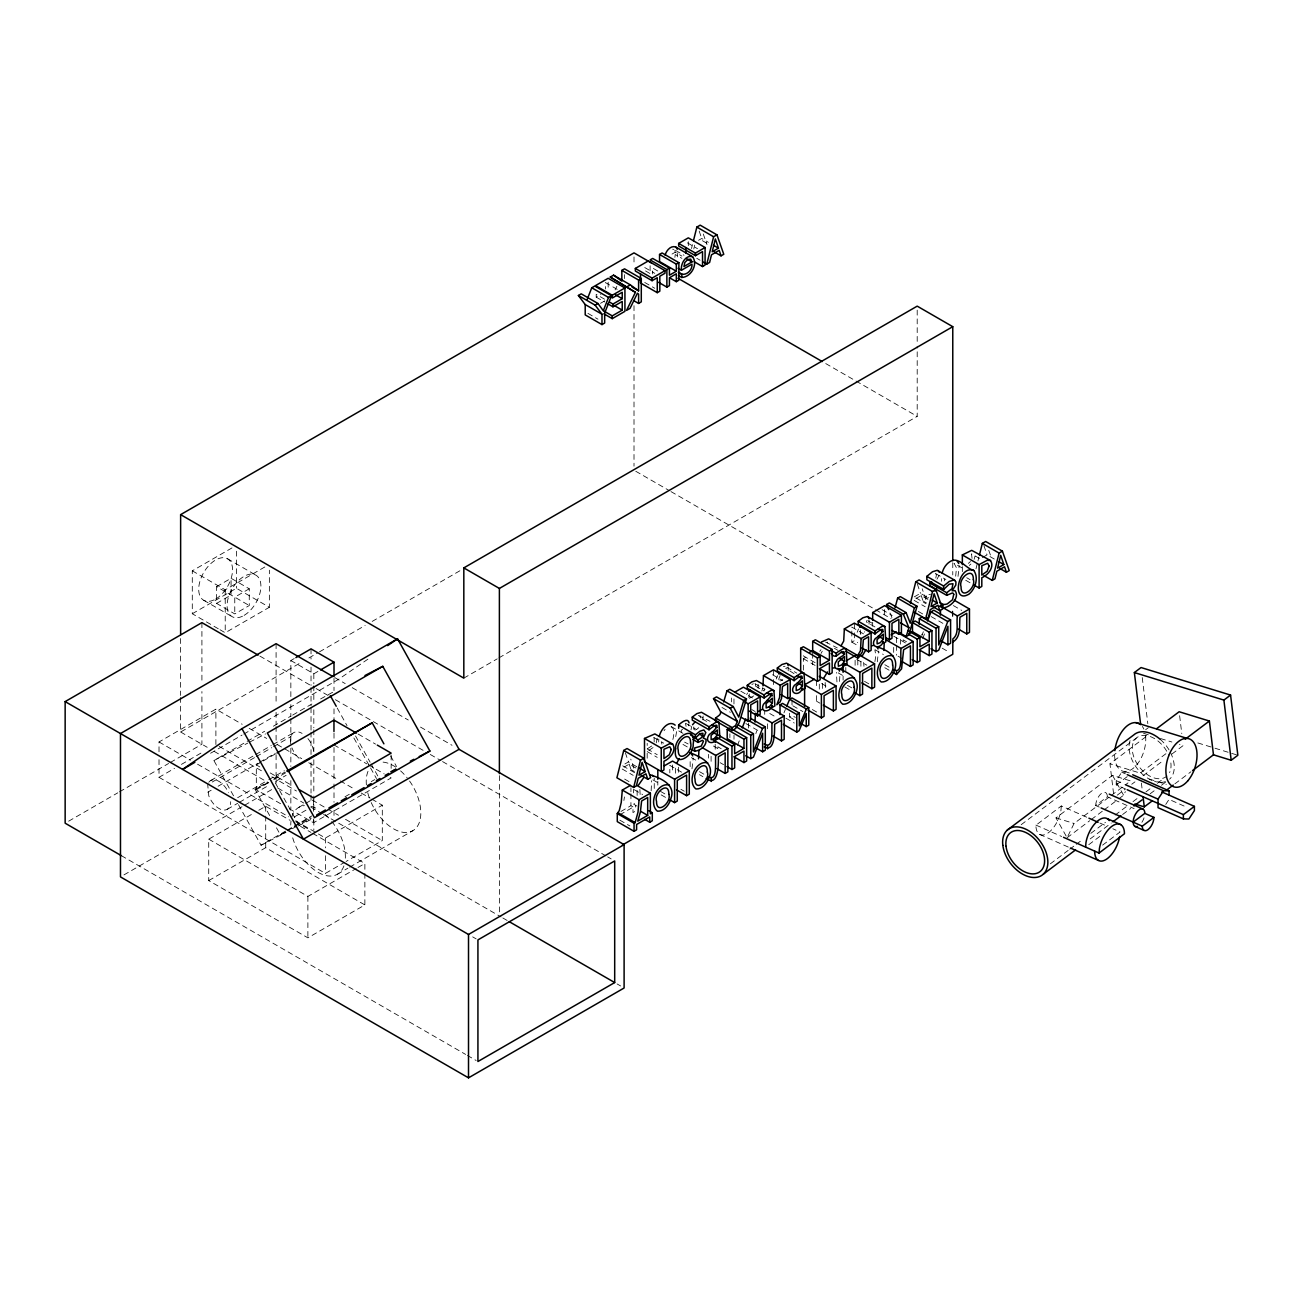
<?xml version="1.0" encoding="UTF-8"?>
<svg xmlns="http://www.w3.org/2000/svg" width="1303" height="1303" viewBox="0 0 1303 1303"><rect width="100%" height="100%" fill="white"/><g stroke="black" fill="none" stroke-linecap="round" stroke-linejoin="round"><path stroke-width="0.75" stroke-dasharray="5 3.75" d="M639.871 789.455L640.196 795.498M678.374 767.239L678.684 773.265M825.157 682.479L825.467 688.521M637.134 790.432L637.134 795.938M658.683 741.961L658.846 739.094M676.583 731.618L675.198 739.664M675.622 768.2L675.622 773.705M822.421 683.456L822.405 688.961M860.908 661.24L860.908 666.729M677.804 252.782L677.316 256.919M657.266 738.133L656.24 742.857M1061.31 805.954L1060.935 810.482A20.897 10.391 -66.1 0 1 1047.075 833.611A20.897 10.391 -66.1 0 1 1035.885 825.271L1061.31 805.954L1088.917 818.186M691.013 729.892L691.681 726.406M654.187 741.928L654.106 737.921M693.815 726.895L693.831 729.387L695.281 730.087M972.054 558.401L971.517 553.856L981.566 559.671M690.167 766.653L690.134 758.493M836.949 681.909L836.396 672.413M623.893 800.514L624.446 796.931M654.253 788.462L654.236 778.135M839.539 681.485L839.995 673.325M674.889 257.375L675.215 254.492L681.925 258.352M762.825 687.756L761.832 691.03M975.019 556.153L974.107 559.345M693.799 248.954L694.711 245.159M691.502 248.547L692.463 244.638M975.996 568.76L977.462 562.912M977.95 560.958L978.928 557.065M651.142 790.807L651.647 780.709M672.853 739.469C674.009 735.592 675.426 725.722 668.993 726.667M874.916 661.598L875.86 655.376L874.899 650.181M955.669 576.187L956.483 567.831L954.057 563.287L964.122 569.085M776.262 678.977L777.63 675.622M857.162 632.281L858.514 628.926M691.991 768.77L693.212 758.069M877.277 661.794L878.499 651.093M958.014 576.382L959.236 565.665M755.854 733.622L756.717 730.82M764.095 690.818L764.747 688.815M686.095 726.406L685.411 723.263M688.359 725.804L688.896 724.338M737.417 745.56L739.534 740.055M923.355 631.711L921.954 635.327L921.954 631.271M922.703 638.584L924.821 633.079M939.04 575.356L936.955 579.265M783.966 712.871L785.367 709.484M749.339 693.945L748.85 697.626M821.02 653.454L822.274 651.174M860.289 629.886L860.355 634.203L864.703 631.857M935.798 578.109L936.45 574.59L935.31 573.564M1067.971 835.956L1074.079 823.463L1109.619 796.736M1118.772 798.853L1123.609 795.205L1125.369 791.638M615.097 289.901L616.873 286.285M746.7 694.629L747.547 692.984M1125.32 788.918L1116.231 784.895L1116.231 780.627L1121.736 772.223L1125.417 772.304M1165.745 804.44L1169.052 799.39L1187.163 807.404M780.155 675.491L778.738 679.042L779.471 680.899M664.041 730.706L665.084 729.354M819.75 651.305L820.988 649.708M970.442 561.544L968.357 563.401M698.717 727.693L696.535 729.55M753.737 695.916L749.404 698.261M653.047 747.564L647.184 751.57L647.184 760.268M969.302 565.437L970.898 564.052M651.647 746.016L647.184 748.916L647.184 743.313M1145.646 729.729L1148.318 727.709M1021.194 824.685L1136.281 738.101M1113.56 793.608L1109.961 763.802L1148.578 734.745M1066.163 836.086L1055.984 817.893L1112.501 775.366L1130.597 780.937L1125.759 784.585M1116.231 784.895L1127.258 776.604M1099.276 807.111L1095.709 805.531L1107.355 796.768L1134.115 808.626M1165.924 753.72L1140.19 773.102L1109.961 763.802M1111.231 795.53L1124.147 785.807M1117.257 795.156L1125.303 789.113M1131.737 784.259L1134.962 781.849M1143.008 775.79L1163.921 760.056M1171.967 753.997L1183.238 745.528L1179.459 744.355M1067.092 837.731L1089.699 820.727M1091.311 819.506L1102.615 811.003M1104.244 809.798L1117.16 800.075M1050.332 863.824L1068.167 850.403M1069.779 849.198L1074.649 845.533M1076.278 844.311L1082.76 839.441M1090.855 833.334L1105.449 822.356M1115.173 815.043L1126.525 806.508M1133.007 801.622L1137.861 797.973M1145.972 791.866L1150.826 788.217M1157.308 783.331L1163.791 778.461M1090.171 838.92L1111.247 823.073M1122.583 814.538L1130.695 808.43M1150.142 793.804L1155.012 790.139M1161.494 785.269L1166.348 781.605M1088.771 844.702L1101.475 835.142M1174.85 783.869L1190.942 771.767M1102.599 845.126L1120.075 831.982L1112.827 828.773M782.777 679.612L780.383 680.948M367.869 659.188L338.21 679.563L243.791 734.078M604.576 299.201L596.188 294.364L596.188 297.133L600.83 294.445M672.006 254.085L675.215 252.228L681.925 256.105M698.571 240.273L701.698 238.482L708.409 242.342M600.488 303.322L605.472 300.456M218.285 628.763L192.29 613.746L192.29 570.828L233.042 547.309M216.575 586.659L231.071 578.288L249.264 588.793L249.264 605.537L234.768 613.908L216.575 603.403L216.575 586.659L249.264 605.537M192.29 570.828L225.224 589.836L265.959 566.316M192.29 613.746L236.429 588.272L269.363 607.279L269.363 570.209M216.575 603.403L231.071 595.031L231.071 578.288M249.264 588.793L234.768 597.165L234.768 613.908M220.028 629.756L225.224 632.769L269.363 607.279M290.846 696.6L290.846 660.523L294.201 658.585M159.015 751.782L159.015 741.961L215.891 709.125L242.163 724.289M180.628 697.463L180.628 732.009L301.889 662.005M308.909 657.95L317.704 652.868M319.463 651.858L365.149 625.473M372.186 621.417L461.799 569.672M290.846 660.523L313.828 673.798L318.877 670.882M68.652 821.183L117.759 792.843M119.501 791.817L168.608 763.477M170.351 762.467L201.916 744.241L201.916 691.551M159.015 759.649L159.015 777.321L174.521 768.379M181.426 764.389L203.822 751.456M210.581 753.248L242.049 735.087M233.546 795.84L213.904 760.545L245.387 742.368M247.147 741.358L264.639 731.26M273.386 726.211L290.878 716.113M292.621 715.103L311.857 703.995M320.603 698.945L334.692 691.144M210.663 780.546L253.955 755.561M255.681 754.551L271.268 745.56M272.995 744.567L293.778 732.563M254.476 757.662L207.714 784.65L208.789 795.84A16.597 9.593 60 0 0 221.999 809.782A16.597 9.593 60 0 0 230.696 801.703M256.202 756.668L271.79 747.661M273.532 746.668L290.846 736.667M207.714 792.224L211.184 790.221M218.106 786.23L257.945 763.232M259.672 762.222L275.259 753.232M280.585 803.723L256.316 789.716L256.316 764.91L261.496 761.929M263.222 760.936L275.291 753.965M237.635 797.713L267.066 780.709M268.809 779.715L284.38 770.708M269.672 815.564L255.062 789.325L267.376 782.223M274.412 778.152L284.966 772.06M256.316 789.716L271.855 780.758M285.65 772.793L273.581 779.764L299.006 825.206L311.319 818.105M227.259 809.31L237.651 803.316M239.394 802.306L268.825 785.318M275.747 781.311L286.139 775.318M463.819 678.13L497.209 658.862M498.968 657.836L917.198 416.374L917.198 346.223M123.98 874.883L242.863 806.248M244.622 805.238L272.588 789.081M364.873 873.368L364.873 904.933L307.883 937.834L208.724 880.584L208.724 839.165L251.902 814.228M258.808 810.238L265.714 806.264L290.064 820.32M298.762 807.388L304.022 804.342M305.782 803.332L312.801 799.276M294.201 816.997L305.977 810.205M238.465 804.668L261.04 845.24L285.536 831.102M287.279 830.092L292.523 827.063M294.283 826.053L311.759 815.955M345.002 796.768L350.246 793.739M371.241 781.621L374.743 779.601M276.48 827.812L280.373 834.816L285.65 831.77M287.409 830.76L292.686 827.714M294.445 826.688L310.277 817.551M208.724 880.584L265.714 847.683L364.873 904.933M289.25 808.74L313.518 822.747L391.144 777.924L385.949 774.927M318.404 833.985L325.408 838.041L382.3 805.189L382.3 840.565L346.093 861.462M159.015 777.321L325.408 873.401L344.367 862.456M337.379 874.264L347.901 868.173M349.66 867.163L412.823 830.695M208.724 839.165L307.883 896.415L356.24 868.498M357.967 867.489L364.873 863.514L364.873 871.398M803.365 670.1L803.365 658.65L808.023 655.963M682.642 729.403L681.257 730.185L681.257 732.726M636.825 766.75L628.453 761.913L622.199 765.512L637.297 774.226M914.234 596.904L920.472 593.305L928.86 598.142M982.381 557.57L987.055 554.866L995.427 559.704M635.897 768.004L629.186 764.128L621.466 768.591L633.193 775.366M927.931 599.396L921.221 595.52L913.484 599.999L925.228 606.775M629.186 764.128L631.027 769.601L633.877 767.956L630.766 759.128M863.531 633.861L851.804 627.085L851.804 642.135L854.361 640.669L857.7 642.607M921.221 595.52L923.061 600.992L925.896 599.364L922.182 588.761M620.977 811.443L630.929 805.71L635.945 808.609M619.837 814.798L632.981 807.225L632.981 812.567L635.522 811.101M789.471 713.197L789.471 716.927L792.012 715.461L795.367 717.399M816.606 695.639L816.606 701.258L819.31 699.711M213.904 760.545L247.749 743.101M249.524 742.173L265.551 733.915M255.062 789.325L268.613 782.337M280.373 834.816L285.455 832.194M292.23 828.708L299.006 825.206M261.04 845.24L285.976 832.389M298.436 825.955L310.896 819.522M751.896 684.466L753.346 683.749M928.713 597.719L926.189 598.289L926.384 594.689A17.053 9.838 -60 0 0 930.586 594.201M825.532 642.07L837.226 647.835M783.412 666.387L785.041 666.338M698.327 715.51L710.021 721.276M672.657 249.182L673.96 249.459M1197.848 742.954L1213.093 747.629M1214.982 748.215L1237.85 755.251M1143.545 733.312L1149.213 735.055M1160.55 738.54L1171.902 742.026M1124.538 771.49L1132.128 773.819M1149.213 779.08L1166.299 784.341M1055.984 817.893L1074.079 823.463M1121.736 772.223L1125.385 773.835M1116.231 780.627L1123.512 783.852M1099.96 823.073L1107.322 826.33M1035.901 825.076L1061.668 836.493M1039.696 834.409L1068.607 847.211M702.447 240.697L709.158 244.573M687.447 242.879L697.496 248.694M696.73 258.271L700.086 260.209M675.638 250.437L684.026 255.274M825.744 363.57L917.198 416.374M657.706 270.975L652.673 268.06L652.673 273.988M644.741 267.538L654.79 273.337M645.539 270.943L650.572 273.858M644.741 282.474L654.79 288.289M617.199 289.38L605.472 282.604L605.472 289.005M596.188 297.133L604.576 301.97M587.914 313.355L597.963 319.17M966.712 577.734L970.067 579.656M965.702 580.242L970.735 583.158M935.831 573.711L945.88 579.526M953.356 605.569L961.744 610.407M923.061 600.992L926.417 602.931M915.911 597.882L925.977 603.68M931.156 616.58L942.883 623.355M918.354 611.449L926.742 616.286M882.098 609.657L892.164 615.456M635.766 471.263L669.237 490.579M670.996 491.606L891.138 618.697M942.199 648.177L949.252 652.249M906.53 641.776L903.174 639.838L903.174 643.649M867.619 620.603L874.313 624.479M893.679 636.157L905.422 642.933M874.916 626.938L866.528 622.101L866.462 620.635M898.044 656.175L903.077 659.074M874.997 649.676L883.369 654.513M851.804 642.135L858.498 646.011M884.786 664.693L889.819 667.592M884.786 667.706L889.819 670.605M856.788 659.383L866.853 665.198M834.474 648.357L837.813 650.295M864.508 681.355L869.541 684.254M838.171 672.869L844.881 676.746M815.108 662.673L803.365 655.898L803.365 652.233M803.365 658.65L815.108 665.426M847.471 685.378L852.504 688.277M844.784 686.925L851.494 690.802M821.639 683.554L828.35 687.43M786.719 667.315L796.784 673.114M794.032 673.635L785.644 668.227M772.581 674.759L782.647 680.557M816.606 701.258L819.962 703.197M812.323 709.532L819.033 713.409M754.974 683.7L765.04 689.515M792.827 705.786L802.892 711.585M755.577 686.16L763.949 690.997M789.471 716.927L794.504 719.826M740.837 691.209L752.564 697.985M785.904 718.197L794.276 723.035M769.747 713.507L774.78 716.422M751.766 709.565L755.121 711.503M721.992 707.464L730.38 712.301M745.87 723.556L759.274 731.292M702.236 718.898L708.93 722.758M686.16 723.572L696.209 729.371M721.243 748.753L717.888 746.814L717.888 750.626M713.425 746.033L720.136 749.893M671.24 726.569L682.984 733.345M684.629 742.124L688.147 743.964M720.217 762.711L723.572 764.649M682.951 744.42L687.984 747.336M691.388 757.613L698.082 761.489M653.65 737.368L663.716 743.182M699.499 771.669L704.532 774.568M699.499 774.682L702.854 776.621M647.184 748.916L657.233 754.714M647.184 751.57L657.233 757.369M681.567 772.174L669.823 765.398L669.823 772.891M680.899 789.292L684.254 791.23M652.884 779.846L659.595 783.722M631.027 769.601L634.382 771.539M660.523 791.377L665.54 794.293M661.175 794.879L666.208 797.778M624.658 779.096L629.675 781.995M634.268 789.732L642.656 794.569M227.488 558.743L255.86 575.128M636.972 806.085L633.616 804.146L635.522 803.039L635.522 807.078M619.837 820.157L629.903 825.955M203.773 600.292L232.146 616.677M334.757 677.576L345.214 683.603M352.217 687.658L408.262 720.005M420.511 727.09L452.027 745.283M259.883 656.093L314.332 687.528M316.092 688.554L328.389 695.655M335.408 699.711L423.231 750.414M430.267 754.47L440.805 760.545M442.548 761.571L605.911 855.876M607.67 856.885L611.172 858.921M358.211 734.11L375.541 744.111M333.959 744.909L366.876 763.916M368.619 764.91L384.206 773.917M249.182 728.328L266.692 738.443M277.197 744.518L301.726 758.672M308.73 762.711L338.503 779.911M340.262 780.92L354.269 789.015M361.273 793.055L370.036 798.12M371.795 799.13L382.3 805.189M256.316 764.91L259.786 766.913M270.193 772.923L292.719 785.921M261.431 770.773L215.891 744.485L215.891 709.125M271.952 776.849L296.465 791.002M312.231 800.107L326.255 808.202M327.998 809.212L338.503 815.271M345.523 819.326L382.3 840.565M180.628 732.009L207.193 747.287M214.115 751.326L268.744 782.875M277.848 788.087L303.794 803.055M310.814 807.111L321.792 813.447M323.551 814.473L501.069 916.954M502.828 917.98L507.551 920.7M617.085 983.944L620.603 985.964M159.015 741.961L190.531 760.17M197.551 764.209L288.631 816.802M295.634 820.841L316.662 832.975M295.765 821.786L310.537 830.304M300.504 826.346L310.945 832.373M312.687 833.383L364.873 863.514M472.663 936.873L476.165 938.893M121.358 855.664L465.627 1054.42M467.386 1055.43L476.165 1060.512M827.161 642.021L827.698 643.014M699.955 715.461L700.558 717.92M1112.501 775.366L1123.609 795.205M390.705 756.082L396.552 766.587M355.524 735.951L370.133 762.19M371.094 763.949L377.919 776.197M337.2 708.018L347.021 725.657M353.895 738.019L369.612 766.245M370.589 768.004L376.486 778.591M890.03 612.964L892.099 618.029M988.749 550.322L991.241 557.391M703.278 234.003L706.992 244.606M983.928 545.648L987.055 554.866M917.345 584.086L920.472 593.305M625.326 752.694L628.453 761.913M699.206 231.103L701.698 238.482M755.3 684.075L755.577 685.59M674.84 250.485L675.215 252.228M944.398 579.167L944.708 580.877M863.97 666.289L863.563 662.478M661.582 742.449L661.908 744.16M1179.622 715.722L1181.788 733.605M1142.242 677.576L1147.829 723.702M1141.395 783.038L1142.112 788.999M290.748 743.899L290.341 740.169L291.921 734.289A16.597 9.593 60 0 1 302.084 733.377M941.499 578.679L941.646 581.301M962.347 566.626L962.347 572.473M952.77 562.717L952.77 574.932M952.77 611.547L952.77 617.655M952.705 611.009L952.705 616.84M917.198 310.147L917.198 344.22M900.487 639.203L900.487 645.05M896.383 637.672L896.383 643.519M896.383 645.474L896.383 655.214M893.679 647.396L893.679 653.015M884.656 609.527L884.656 615.374M872.668 622.297L872.668 626.189M869.068 620.179L869.068 624.17M857.814 659.953L857.814 667.739M855.11 660.295L855.11 665.914M854.361 623.127L854.361 630.929M854.361 632.867L854.361 640.669M845.81 667.543L845.81 671.289M843.106 676.224L843.106 680.117M819.31 684.124L819.31 689.971M816.606 680.655L816.606 688.147M812.681 653.275L812.681 664.725M792.012 699.874L792.012 705.721M788.185 666.875L788.185 670.866M773.461 669.84L773.461 677.625M773.461 679.58L773.461 687.365M767.418 723.816L767.418 729.664M764.714 710.607L764.714 714.353M758.118 684.238L758.118 688.228M748.541 723.035L748.541 728.866M733.964 698.929L733.964 704.548M733.996 735.315L733.996 739.224M731.406 698.017L731.406 701.91M729.892 733.801L729.892 737.693M715.2 744.225L715.2 752.026M711.096 756.343L711.096 762.19M708.392 754.372L708.392 758.118M703.099 715.999L703.099 720.005M688.326 241.739L688.326 245.648M672.527 764.975L672.527 772.76M657.82 781.246L657.82 785.139M650.116 265.747L650.116 273.549M634.007 256.952L634.007 265.079M634.007 305.7L634.007 466.181M633.616 789.162L633.616 792.908M630.929 787.794L630.929 791.768M630.929 793.771L630.929 805.71M624.528 274.672L624.528 278.581M608.159 282.181L608.159 289.966M499.391 775.643L499.391 914.006M391.144 755.023L391.144 768.379M334.008 678.391L334.008 690.574M334.008 708.865L334.008 719.012M334.008 733.231L334.008 739.322M334.008 747.45L334.008 781.963M334.008 783.999L334.008 802.273M334.008 810.401L334.008 818.528M325.408 838.041L325.408 847.862M325.408 855.713L325.408 873.401M313.828 673.798L313.828 683.798M313.828 685.785L313.828 701.78M313.828 709.76L313.828 727.742M313.828 729.745L313.828 751.717M313.828 759.763L313.828 793.967M313.828 795.986L313.828 812.078M313.828 820.124L313.828 830.19M313.518 799.847L313.518 811.297M313.518 818.919L313.518 822.747M311.026 648.878L311.026 659.025M311.026 667.152L311.026 685.427M311.026 687.463L311.026 705.737M311.026 707.773L311.026 730.12M311.026 732.139L311.026 754.486M311.026 762.613L311.026 793.071M311.026 795.107L311.026 803.218M307.883 896.415L307.883 937.834M290.846 704.614L290.846 716.634M290.846 718.637L290.846 742.335M290.846 748.28L290.846 766.441M290.846 780.578L290.846 808.837M276.089 643.698L276.089 704.271M276.089 712.35L276.089 724.468M276.089 726.488L276.089 742.645M276.089 754.763L276.089 783.022M265.714 806.264L265.714 814.147M265.714 816.118L265.714 847.683M236.429 551.202L236.429 588.272M225.224 589.836L225.224 632.769M201.916 622.639L201.916 683.44M180.628 638.551L180.628 695.444M1142.34 726.488A25.213 14.333 -72.9 0 1 1143.855 729.11M1145.581 735.869A25.213 14.333 -72.9 0 1 1130.515 770.089A25.213 14.333 -72.9 0 1 1114.716 752.238M1095.709 805.531A9.561 4.756 -66.1 0 1 1101.54 793.348A9.561 4.756 -66.1 0 1 1107.355 796.768M1144.034 817.861A9.561 4.756 -66.1 0 1 1141.9 822.307M1167.032 776.018A24.431 15.831 53 0 1 1137.649 764.649A24.431 15.831 53 0 1 1140.548 735.788A24.431 15.831 53 0 1 1169.052 755.952M1170.876 762.972A24.431 15.831 53 0 1 1169.573 772.63M1165.419 781.605A28.487 18.454 53 0 1 1154.605 781.425M1151.657 780.318A28.487 18.454 53 0 1 1130.108 740.511M1160.305 739.404A28.487 18.454 53 0 1 1169.589 750.837M1170.452 752.45A28.487 18.454 53 0 1 1169.589 779.161M409.565 781.018A38.601 22.298 60 0 1 411.797 831.233A38.601 22.298 60 0 1 369.873 799.374M369.205 797.534A38.601 22.298 60 0 1 367.153 790.188M366.371 784.878A38.601 22.298 60 0 1 369.042 769.177M383.082 762.108A38.601 22.298 60 0 1 399.207 769.715M400.591 770.887A38.601 22.298 60 0 1 407.171 777.842M343.927 865.876A38.601 22.298 60 0 1 317.883 872.244A38.601 22.298 60 0 1 292.1 835.565M290.764 825.06A38.601 22.298 60 0 1 291.009 821.085M291.693 817.437A38.601 22.298 60 0 1 304.413 805.645M311.01 806.296A38.601 22.298 60 0 1 318.062 809.293M325.131 814.456A38.601 22.298 60 0 1 330.473 819.896M331.728 821.411A38.601 22.298 60 0 1 345.132 860.566M299.038 758.281A16.597 9.593 60 0 1 291.921 747.857M307.948 738.589A16.597 9.593 60 0 1 313.828 753.72M208.789 782.289A16.597 9.593 60 0 1 228.579 792.713M215.777 598.973A23.926 13.812 -60 0 0 230.208 561.202A23.926 13.812 -60 0 0 200.906 578.402A23.926 13.812 -60 0 0 215.777 598.973M244.133 615.358A23.926 13.812 -60 0 0 258.58 577.587A23.926 13.812 -60 0 0 229.279 594.787A23.926 13.812 -60 0 0 244.133 615.358"/><path stroke-width="1.5" d="M716.78 768.575L725.168 773.412L727.856 771.865L727.856 748.492L715.787 755.447C714.728 760.431 718.262 782.924 707.887 776.507M780.969 694.646L787.663 698.522L790.221 697.04L790.221 679.514L773.461 669.84L763.46 675.606L762.972 685.883M773.102 736.065L781.491 740.902L784.178 739.338L784.178 715.966L772.125 722.937C771.067 727.921 774.585 750.414 764.209 743.98M790.221 679.514L780.22 685.28L779.585 697.431L776.816 704.776L780.041 702.008L781.507 698.489L782.451 686.486L787.663 683.472L787.663 698.522M861.853 647.949L868.564 651.826L871.121 650.344L871.121 632.802L854.361 623.127L844.344 628.909L843.709 641.06L841.086 645.751M871.121 632.802L861.104 638.584L860.469 650.734L857.716 655.507L828.659 638.845L821.476 641.972M902.067 661.598L910.439 666.436L913.142 664.888L913.142 641.516L901.073 648.471C899.868 653.683 903.761 675.508 893.174 669.53M958.389 629.088L966.777 633.926L969.465 632.362L969.465 608.99L957.396 615.961C956.076 623.209 959.562 633.877 952.851 638.942L952.77 654.285L622.394 845.012M698.913 750.495L698.538 758.851M755.088 722.106L755.349 713.246L772.125 722.937M884.2 643.519L883.89 650.474M940.375 615.146L940.522 610.993M630.391 785.4L622.313 790.058L621.238 802.534L619.234 810.661L617.28 813.577L617.28 821.639L634.056 831.314L636.597 829.832L636.597 824.473L649.741 816.9L649.741 822.258L652.298 820.776L652.298 812.73L648.943 810.792M652.298 812.73L650.376 813.838L650.376 793.218L639.073 799.749L637.998 812.209L635.147 822.616L634.056 823.252L617.28 813.577M1085.594 847.097L1085.969 842.552A20.897 10.391 -66.1 0 1 1096.507 821.981A20.897 10.391 -66.1 0 1 1109.26 820.597M1094.65 851.103L1094.634 851.299A20.897 10.391 -66.1 0 0 1105.824 859.638A20.897 10.391 -66.1 0 0 1119.684 836.51M1099.048 853.058L1099.423 848.514A20.897 10.391 -66.1 0 1 1113.283 825.385A20.897 10.391 -66.1 0 1 1124.473 833.741L1099.048 853.058L1063.509 837.308M693.44 240.729L696.861 227.08L700.167 225.158L716.943 234.849L723.768 254.28L721.048 255.844L714.337 251.968M703.441 262.131L706.796 264.069L713.621 236.755L716.943 234.849M623.73 750.447L616.905 777.761L633.665 787.435L636.385 785.856L638.226 778.266L645.962 773.803L647.786 779.275L650.637 777.63L643.812 758.199L627.052 748.525L623.73 750.447L640.49 760.121L643.812 758.199M633.665 787.435L640.49 760.121M910.406 603.305L915.765 581.838L919.071 579.916L935.847 589.607L942.672 609.038L939.821 610.667L933.127 606.807M913.973 612.052L925.7 618.827L932.525 591.513L935.847 589.607M979.416 555.111L982.332 543.4L985.654 541.478L1002.414 551.169L1009.239 570.6L1006.405 572.245L999.694 568.369M983.895 575.551L992.267 580.389L999.092 553.075L1002.414 551.169M895.047 607.752L897.62 598.142L900.292 596.611L917.051 606.286L908.875 635.001L906.155 636.581L899.445 632.721M917.051 606.286L914.397 607.833L910.26 623.192L906.106 612.605L889.346 602.931L886.594 604.527L888.662 609.576M723.654 701.926L726.96 690.851L729.729 689.238L746.489 698.913L739.143 722.839L735.674 728.491L732.237 730.527L715.477 720.836C713.995 716.324 721.178 716.634 720.64 711.813L713.523 698.603L716.503 696.877L733.263 706.552L738.752 717.139L743.72 700.525L746.489 698.913M659.318 736.407C660.393 730.071 668.586 719.484 675.182 725.136M942.134 573.125C943.274 568.336 946.125 563.841 950.441 561.332C958.943 556.332 966.06 568.776 973.732 570.405C978.895 577.522 975.524 588.679 969.106 594.054C950.832 605.064 958.096 564.362 973.732 570.405M713.523 698.603L730.283 708.278L737.4 721.487L735.56 725.543L732.237 727.611L715.477 717.937M906.155 636.581L908.875 627.704L903.354 614.202L886.594 604.527M665.133 255.16C666.175 250.713 670.898 244.997 675.866 247.081L692.626 256.772C698.229 264.476 691.111 277.099 681.746 277.474L678.391 275.536M693.001 736.961L698.033 739.876L700.688 738.296L702.871 736.081L702.92 733.247L700.118 733.638L695.427 737.987L695.427 734.811L699.988 731.195L703.848 729.957L705.835 732.563L703.278 738.084L705.949 739.29C707.057 745.593 700.411 750.74 694.678 751.196L691.323 749.274M742.238 727.856L745.707 718.833M755.919 747.906L762.63 751.782L765.301 750.235L765.301 726.862L762.467 728.507L753.443 751.978L753.443 733.719L738.345 725.005M927.508 620.88L930.994 611.856L933.828 610.211L950.587 619.886L950.587 643.259L947.916 644.806L941.206 640.946M950.587 619.886L947.753 621.531L938.73 645.001L938.73 626.743L921.954 617.068L919.283 618.616L919.283 624.446M587.181 299.429L591.757 287.768L594.738 286.041L611.514 295.716L604.673 313.013L604.673 323.03L601.986 324.594L585.21 314.903L585.21 304.56L578.385 295.488L581.236 293.843L597.996 303.518L603.305 310.766L608.517 297.442L611.514 295.716M936.759 587.995L935.033 591.09M786.784 706.096L789.618 699.32L792.012 697.936L808.772 707.61L808.772 725.152L806.248 726.602L801.215 723.702M808.772 707.61L806.378 708.995L799.309 725.95L799.309 713.067L782.549 703.392L780.008 704.858L780.008 714.598M638.372 785.237L643.975 777.272M676.876 763.004L679.189 758.541M823.659 678.26L827.503 671.908M862.163 656.028L866.006 649.692M635.408 292.344L626.548 310.407L630.033 308.388L637.428 293.24L638.6 294.103L638.6 303.436L641.288 301.889L641.288 278.516L624.528 268.841L621.84 270.389L621.84 281.139L613.55 275.177L610.276 277.067L635.408 292.344L610.276 277.067M1161.787 791.898L1194.395 806.362L1194.395 810.613L1188.89 819.017L1183.385 818.903L1158.041 807.681L1158.041 799.146L1163.546 790.742L1169.052 790.856L1169.052 795.123M717.318 734.827L714.451 738.41L711.145 739.697L711.08 735.381L717.318 729.957L717.318 734.827L712.285 731.911M772.337 703.05L769.47 706.649L766.164 707.936L766.099 703.62L772.337 698.196L772.337 703.05L767.304 700.151M802.404 685.687L799.537 689.287L796.231 690.574L796.166 686.258L802.404 680.834L802.404 685.687L797.371 682.788M844.523 661.387L841.657 664.97L838.35 666.256L838.285 661.94L844.523 656.517L844.523 661.387L839.49 658.471M883.304 638.991L880.421 642.591L877.131 643.877L877.066 639.561L883.304 634.121L883.304 638.991L878.271 636.092M692.528 724.761L695.183 721.781M939.593 606.025L942.949 607.964C950.408 607.361 960.132 597.751 955.05 590.617L952.118 590.78L955.799 585.031L955.946 581.838L954.024 579.982L949.268 581.415L943.616 586.041L943.616 589.477L949.203 584.184L952.982 583.728L951.988 588.679L946.695 592.718L929.935 583.044L929.935 585.65L946.695 595.324L952.395 592.963A4.235 2.443 -60 0 1 953.731 594.412M748.802 691.388L750.202 690.004M778.868 674.026L780.269 672.641M859.768 627.329L861.153 625.945M764.177 697.919C779.748 687.023 768.493 699.011 763.46 704.32C759.388 713.099 770.496 712.562 772.337 705.509L772.337 707.366L774.878 705.9L773.949 690.606L756.473 680.524L751.896 681.86L747.27 685.329L747.27 688.326L764.03 698.017L764.03 695.004L766.05 693.326L771.311 690.297L773.949 690.606M943.795 589.379L926.856 579.802L926.856 576.366L932.508 571.74L937.264 570.307L954.92 580.307M678.668 728.312L678.668 725.119C680.655 722.823 688.212 717.057 689.059 722.888M692.251 717.106L696.877 713.621L701.454 712.285L718.947 722.383L719.859 737.677L717.318 739.143L717.318 737.27C714.63 746.179 703.115 742.987 709.304 734.436C717.416 729.257 721.471 719.386 709.011 729.778L692.251 720.103L692.251 717.106L709.011 726.781L709.011 729.778M777.337 667.967L781.979 664.497L786.54 663.162L804.032 673.244L804.945 688.538L802.404 690.02L802.404 688.147C799.733 697.056 788.217 693.864 794.39 685.313C802.501 680.117 806.557 670.263 794.097 680.655L777.337 670.964L777.337 667.967L794.097 677.658L794.097 680.655M709.011 726.781L716.292 722.057L718.947 722.383M858.221 621.27L862.863 617.801L867.423 616.466L884.916 626.548L885.845 641.842L883.304 643.307L883.304 641.451C880.616 650.36 869.101 647.168 875.274 638.6C883.401 633.421 887.457 623.567 874.997 633.942L858.221 624.267L858.221 621.27L874.997 630.945L874.997 633.942M794.097 677.658L801.378 672.934L804.032 673.244M836.217 656.337L836.217 653.34L838.236 651.647L843.497 648.617L846.152 648.927L847.064 664.221L844.523 665.703L844.523 663.83C841.836 672.739 830.337 669.547 836.51 660.996C837.585 656.924 846.543 656.191 843.921 651.695C838.774 651.239 836.233 660.768 831.184 653.422M874.997 630.945L882.261 626.238L884.916 626.548M1140.679 724.712L1134.359 672.56L1141.037 667.543L1230.569 695.069L1237.85 755.251L1231.188 760.268L1213.468 754.812L1192.554 770.562M1007.3 830.076L1133.724 734.957A28.487 18.454 53 0 1 1160.305 739.404M1156.624 728.686L1179.15 711.747L1209.379 721.031L1213.468 754.812M1134.359 672.56L1223.892 700.086L1230.569 695.069M1185.241 739.192L1209.379 721.031M1043.166 874.297L1075.578 849.898M1112.86 821.851L1120.971 815.743M1133.936 805.987L1142.031 799.895M1134.832 803.984L1144.278 806.883L1152.324 800.824M1166.804 789.927L1173.237 785.09M1133.17 822.128L1144.816 813.365L1153.921 817.404A9.561 4.756 -66.1 0 1 1148.106 829.588A9.561 4.756 -66.1 0 1 1142.275 826.167L1101.068 807.909M1142.275 826.167L1153.921 817.404M1183.385 818.903L1183.385 814.636L1194.395 806.362M333.031 676.583L276.089 643.698L120.479 733.54L120.479 876.903L468.51 1077.842L624.104 988L624.104 844.637L459.047 749.323L397.545 638.812L241.935 728.654L182.599 769.405L194.847 762.336M387.659 645.604L397.545 638.812M180.628 634.496L180.628 514.636L634.007 252.88L651.598 263.043M657.266 292.67L657.266 277.718L652.103 280.699L635.343 271.024L635.343 268.434L648.226 260.991L664.986 270.666L664.986 273.255L659.823 276.252L659.823 291.188L657.266 292.67L640.506 282.995L640.506 273.646M659.546 254.46L676.322 264.134L676.322 271.236L659.546 261.545L659.546 254.46L662.103 252.977L678.879 262.652L678.879 280.194L676.322 281.676L669.612 277.8M702.529 266.545L702.529 251.593L695.427 255.697L678.668 246.006L678.668 243.417L688.326 237.846L705.086 247.521L705.086 265.063L702.529 266.545L694.141 261.691M578.385 295.488L595.145 305.163L597.996 303.518M624.935 287.963L608.159 278.288L595.504 285.601L612.263 295.276L624.935 287.963L624.935 311.336L612.263 318.649L603.892 313.811M627.036 286.741L630.31 284.852L638.6 290.83L638.6 280.064L621.84 270.389M638.6 280.064L641.288 278.516M635.343 268.434L652.103 278.109L664.986 270.666M669.433 268.109L652.673 258.434L650.116 259.9L666.875 269.574L669.433 268.109L669.433 275.21L676.322 271.236M676.322 264.134L678.879 262.652M678.668 243.417L695.427 253.091L705.086 247.521M609.592 302.117L612.947 304.055L622.231 298.68L622.231 292.279L612.263 298.029L612.263 295.276M607.915 303.908L612.947 306.808L622.231 301.449L622.231 310.13L612.263 315.88L603.892 311.042M691.974 261.903L683.945 266.545L684.808 262.522L687.691 259.509L690.72 259.15L691.974 261.903L686.942 259.004M718.458 248.156L712.22 251.756L715.347 238.938L718.458 248.156L713.425 245.257M678.097 268.304L681.453 270.242L691.974 264.167C692.659 270.959 684.173 277.848 678.391 272.311M658.504 282.279L666.875 287.116L669.433 285.634L669.433 277.751L676.322 273.777L676.322 281.676M706.796 264.069L709.63 262.424L711.471 254.834L719.207 250.371L721.048 255.844M121.358 855.664L65.15 823.203L65.15 701.6L201.916 622.639L258.124 655.083M295.895 657.624L311.026 648.878L334.008 662.152L334.008 676.371M180.628 514.636L463.819 678.13L463.819 567.896L917.198 306.14L952.77 326.678L952.77 560.681M320.554 669.921L334.008 662.152M463.819 567.896L499.391 588.435L952.77 326.678M382.773 666.338L267.327 732.986L314.463 817.681L429.909 751.033L382.773 666.338L364.97 675.524M277.018 752.971L333.959 720.103L356.485 733.1M286.725 771.05L372.202 722.839L383.896 743.834M287.768 771.588L372.202 722.839M316.596 815.043L325.392 809.977M328.91 807.941L337.705 802.86M341.223 800.824L346.5 797.778M351.777 794.732L364.091 787.631M367.609 785.595L371.127 783.559M376.404 780.513L379.922 778.494M385.199 775.448L388.717 773.412M392.236 771.376L395.754 769.34M459.047 749.323L303.436 839.165L241.935 728.654M644.496 738.459L654.855 733.931L672.625 744.046C676.925 750.561 670.068 758.704 663.944 761.245L663.944 769.959L661.256 771.506L661.256 748.134L644.496 738.459L644.496 761.832L674.596 779.243L674.596 802.615L677.283 801.052L677.283 780.448L686.6 775.073L686.6 795.677L689.287 794.13L689.287 770.757L672.527 761.082L664.351 765.789M812.681 641.353L815.369 639.789L832.145 649.464L832.145 672.853L829.441 674.4L829.441 662.95L820.141 668.341L820.141 679.775L817.437 681.339L800.677 671.648L800.677 648.275L803.365 646.728L820.141 656.403L820.141 665.572L829.441 660.198L829.441 651.028L812.681 641.353L812.681 650.523L829.441 660.198M962.347 564.671L962.347 554.931L971.68 550.355L990.492 560.518C994.792 567.033 987.935 575.177 981.81 577.718L981.81 586.431L979.107 587.995L974.09 585.096M734.827 692.137L743.394 687.186L760.154 696.877L760.154 714.402L757.597 715.884L749.225 711.047M872.668 620.358L872.668 612.557L884.656 605.634L901.415 615.309L901.415 632.851L898.858 634.317L892.164 630.457M809.586 652.314L812.681 650.523M929.935 583.044L931.775 581.985M661.256 748.134L669.4 743.785L672.625 744.046M730.283 708.278L733.263 706.552M800.677 648.275L817.437 657.95L820.141 656.403M829.441 651.028L832.145 649.464M962.347 554.931L979.107 564.622L987.251 560.257L990.492 560.518M744.811 701.861L748.166 703.799L760.154 696.877M872.668 612.557L889.428 622.231L901.415 615.309M903.354 614.202L906.106 612.605M645.213 771.588L638.975 775.187L642.086 762.369L645.213 771.588L638.503 767.711M937.248 602.98L931.01 606.579L934.121 593.761L937.248 602.98L932.215 600.08M1003.815 564.541L997.577 568.157L1000.688 555.339L1003.815 564.541L998.782 561.642M693.001 739.501L698.033 742.417L702.398 740.316L703.473 741.212L701.226 746.147L694.678 747.938L694.678 751.196M939.593 602.54L943.144 604.364A17.053 9.838 -60 0 0 947.346 603.875L952.542 599.738L953.731 594.412M727.204 729.501L743.964 739.192L743.964 748.362L727.204 738.671L727.204 729.501L729.892 727.954M758.802 711.259L762.239 709.272M804.602 706.242L804.602 684.808L814.408 679.156M846.38 660.702L856.169 655.051M891.203 634.822L896.383 631.841M912.491 622.541L929.251 632.216L929.251 641.385L912.491 631.694L912.491 622.541L915.178 620.977L931.938 630.652L931.938 654.041L929.251 655.588L919.185 649.774M741.456 717.464L748.166 721.325L750.723 719.859L750.723 704.858L757.597 700.884L757.597 715.884M886.073 637.835L889.428 639.773L891.985 638.291L891.985 623.306L898.858 619.332L898.858 634.317M925.7 618.827L928.42 617.264L930.261 609.674L937.997 605.211L939.821 610.667M992.267 580.389L994.987 578.825L996.828 571.235L1004.564 566.772L1006.405 572.245M909.38 633.502L912.491 631.694M674.596 779.243L689.287 770.757M718.556 738.378L731.96 746.114L734.648 744.567L734.648 753.737L743.964 748.362M743.964 739.192L746.652 737.628L746.652 761.001L743.964 762.564L733.898 756.75M735.674 726.553L750.756 735.267L753.443 733.719M804.602 684.808L821.379 694.499L836.07 686.013L836.07 709.386L833.383 710.933L823.317 705.135M844.784 663.553L859.866 672.267L874.574 663.781L874.574 687.153L871.87 688.717L861.82 682.902M908.859 634.3L917.247 639.138L919.934 637.59L919.934 646.76L929.251 641.385M929.251 632.216L931.938 630.652M919.283 618.616L936.043 628.29L938.73 626.743M780.008 704.858L796.784 714.533L799.309 713.067M896.529 671.468L896.529 674.482L901.578 668.846L903.614 649.774L910.439 645.832L910.439 666.436M647.689 815.385L637.753 821.118L640.392 811.964L641.613 800.987L647.689 797.469L647.689 815.385L640.978 811.508M726.927 766.587L731.96 769.487L734.648 767.939L734.648 756.489L743.964 751.114L743.964 762.564M745.739 755.74L750.756 758.639L753.476 757.059L762.63 733.231L762.63 751.782M783.364 724.321L796.784 732.074L799.097 730.739L806.248 713.523L806.248 726.602M807.958 710.119L821.379 717.872L824.066 716.308L824.066 695.704L833.383 690.329L833.383 710.933M854.849 692.74L859.866 695.639L862.57 694.092L862.57 673.472L871.87 668.097L871.87 688.717M912.214 659.611L917.247 662.51L919.934 660.963L919.934 649.513L929.251 644.138L929.251 655.588M931.01 648.764L936.043 651.663L938.763 650.099L947.916 626.254L947.916 644.806M65.15 701.6L468.51 934.463L624.104 844.637M614.69 982.56L477.924 1061.522L477.924 939.903L614.69 860.941L614.69 982.56L509.31 921.71M845.973 651.305L857.716 658.08L858.742 657.51L862.407 651.793L863.335 639.773L868.564 636.76L868.564 651.826M715.477 720.836L716.422 720.347M952.851 641.956C961.337 637.102 959.155 625.521 959.953 617.247L966.777 613.306L966.777 633.926M764.209 746.994C775.301 752.645 774.536 730.902 774.666 724.224L781.491 720.282L781.491 740.902M706.21 778.543C718.328 787.647 718.621 763.884 718.344 756.75L725.168 752.808L725.168 773.412M410.315 761.147L413.882 759.307M419.224 756.554L429.909 751.033M390.737 771.832L395.819 769.21M871.658 645.816L873.433 645.425M833.171 668.048L834.93 667.657M649.643 774.634C660.051 777.826 676.062 784.471 671.012 798.136C669.53 804.358 664.481 811.492 657.445 811.199C648.177 803.87 656.973 782.044 669.205 785.025M1135.841 722.628L1187.114 738.378M1132.698 774.764L1169.052 790.856M1127.193 774.634L1163.546 790.742M1125.32 784.65L1158.041 799.146M1127.144 789.716L1183.385 814.636M1109.211 794.113L1143.106 809.13M1134.88 826.363L1143.985 830.402M1107.208 818.642L1120.645 824.587M1088.917 818.186L1098.12 822.258M1070.415 848.009L1098.462 860.436M892.995 655.832C880.747 652.852 871.968 674.677 881.235 681.99C887.327 682.381 892.001 676.68 894.037 671.485C899.705 658.487 890.112 651.093 877.896 647.119M854.491 678.065C842.243 675.068 833.464 696.91 842.732 704.223C848.823 704.614 853.514 698.897 855.534 693.701C861.739 679.694 849.996 673.016 837.731 668.374M689.678 752.515C701.926 757.483 715.363 763.753 708.751 778.445C706.731 783.64 702.04 789.357 695.949 788.966C686.681 781.653 695.46 759.828 707.708 762.809M692.626 256.772C685.492 254.508 680.492 264.053 681.453 270.242M696.861 227.08L713.621 236.755M678.537 272.229L681.892 274.167L681.746 277.474M677.983 278.272L822.226 361.55M613.55 275.177L630.31 284.852M631.906 286.953L638.6 290.83M633.567 300.537L638.6 303.436M615.537 294.82L622.231 298.68M591.757 287.768L608.517 297.442M613.86 305.293L622.231 310.13M585.21 304.56L601.986 314.235L601.986 324.594M982.332 543.4L999.092 553.075M926.856 576.366L943.616 586.041M954.382 600.292L969.465 608.99M915.765 581.838L932.525 591.513M940.636 606.286L957.396 615.961M930.994 611.856L947.753 621.531M897.62 598.142L914.397 607.833M900.487 622.867L908.875 627.704M908.207 630.815L919.934 637.59M898.044 632.802L913.142 641.516M878.271 628.877L883.304 631.776M885.991 639.773L901.073 648.471M844.344 628.909L861.104 638.584M893.174 672.543L896.529 674.482M859.475 655.067L874.574 663.781M841.168 652.217L844.523 654.155M831.184 650.425L836.217 653.34M819.392 668.586L829.441 674.4M819.31 676.338L836.07 686.013M797.371 675.573L802.404 678.472M763.46 675.606L780.22 685.28M789.618 699.32L806.378 708.995M767.304 692.935L772.337 695.835M747.27 685.329L764.03 695.004M769.096 707.252L784.178 715.966M726.96 690.851L743.72 700.525M750.219 718.148L765.301 726.862M747.385 719.793L762.467 728.507M720.64 711.813L737.4 721.487M731.569 728.914L746.652 737.628M712.285 724.696L717.318 727.595M717.888 734.892L734.648 744.567M712.774 739.778L727.856 748.492M699.516 734.143L702.871 736.081M678.668 725.119L695.427 734.811M690.557 734.99L695.59 737.905M702.382 747.71L715.787 755.447M676.534 789.879L686.6 795.677M641.092 775.399L647.786 779.275M669.563 799.716L674.596 802.615M636.972 785.481L650.376 793.218M622.313 790.058L639.073 799.749M644.708 819.343L649.741 822.258M618.388 812.942L635.147 822.616M377.284 745.104L391.144 753.118L313.518 797.941L299.641 789.927M938.16 570.616L939.186 572.147M675.866 247.081L677.332 249.215M956.972 560.73L958.764 563.515M690.948 753.118L692.74 755.903M652.445 775.35L653.471 776.49M595.145 305.163L601.986 314.235M868.156 616.873L868.971 618.713M330.327 695.672L336.223 706.259M877.261 647.282L878.027 648.927M838.757 669.514L839.523 671.159M787.778 664.318L788.087 665.41M1223.892 700.086L1231.188 760.268M1143.073 796.947L1144.278 806.883M979.107 564.622L979.107 587.995M946.695 592.718L946.695 595.324M942.949 604.478L942.949 607.964M936.043 628.29L936.043 651.663M917.247 639.138L917.247 662.51M889.428 622.231L889.428 639.773M859.866 672.267L859.866 695.639M857.716 655.507L857.716 658.08M843.106 664.53L843.106 672.332M821.379 694.499L821.379 717.872M817.437 657.95L817.437 681.339M796.784 714.533L796.784 732.074M767.565 745.919L767.565 748.932M750.756 735.267L750.756 758.639M748.166 703.799L748.166 721.325M732.237 727.611L732.237 730.527M731.96 746.114L731.96 769.487M715.2 738.394L715.2 742.287M711.243 778.445L711.243 781.458M698.033 739.876L698.033 742.417M695.427 253.091L695.427 255.697M685.769 247.521L685.769 253.124M666.875 269.574L666.875 287.116M657.82 769.568L657.82 779.308M652.103 278.109L652.103 280.699M634.056 823.252L634.056 831.314M612.947 304.055L612.947 306.808M612.263 315.88L612.263 318.649M499.391 588.435L499.391 773.607M468.51 934.463L468.51 1077.842M333.959 720.103L333.959 731.553M1114.863 750.658A25.213 14.333 -72.9 0 1 1139.408 723.768M1137.486 826.411A9.561 4.756 -66.1 0 1 1133.252 820.695A9.561 4.756 -66.1 0 1 1139.49 809.586A9.561 4.756 -66.1 0 1 1144.816 813.365M668.83 794.26C671.859 802.55 656.256 815.45 656.533 801.361C653.487 793.038 669.172 780.106 668.83 794.26M690.541 742.922C693.571 751.212 677.967 764.095 678.244 750.023C675.198 741.7 690.883 728.752 690.541 742.922M707.334 772.027C710.363 780.318 694.76 793.218 695.036 779.129C691.974 770.806 707.659 757.874 707.334 772.027M854.116 687.284C857.146 695.574 841.543 708.474 841.819 694.385C838.757 686.062 854.442 673.13 854.116 687.284M892.62 665.051C895.65 673.342 880.046 686.241 880.323 672.153C877.261 663.83 892.946 650.897 892.62 665.051M973.357 579.64C976.387 587.93 960.783 600.83 961.06 586.741C957.998 578.418 973.683 565.469 973.357 579.64M675.606 748.769C672.429 769.259 694.222 756.359 693.196 744.094C696.323 723.686 674.612 736.57 675.606 748.769M671.224 749.502L669.335 754.746L663.944 758.59L663.944 749.241L669.775 746.782L671.224 749.502M989.091 565.991L987.202 571.219L981.81 575.079L981.81 565.73L987.641 563.254L989.091 565.991M1006.014 846.282A24.431 15.831 53 0 0 1037.025 873.238A24.431 15.831 53 0 0 1032.644 837.047A24.431 15.831 53 0 0 1006.014 846.282M1002.821 845.289A28.487 18.454 53 0 0 1038.996 876.74A28.487 18.454 53 0 0 1033.882 834.523A28.487 18.454 53 0 0 1002.821 845.289M1187.717 780.937A25.213 14.333 -72.9 0 0 1190.665 739.518A25.213 14.333 -72.9 0 0 1165.973 767.988A25.213 14.333 -72.9 0 0 1187.717 780.937"/></g></svg>
